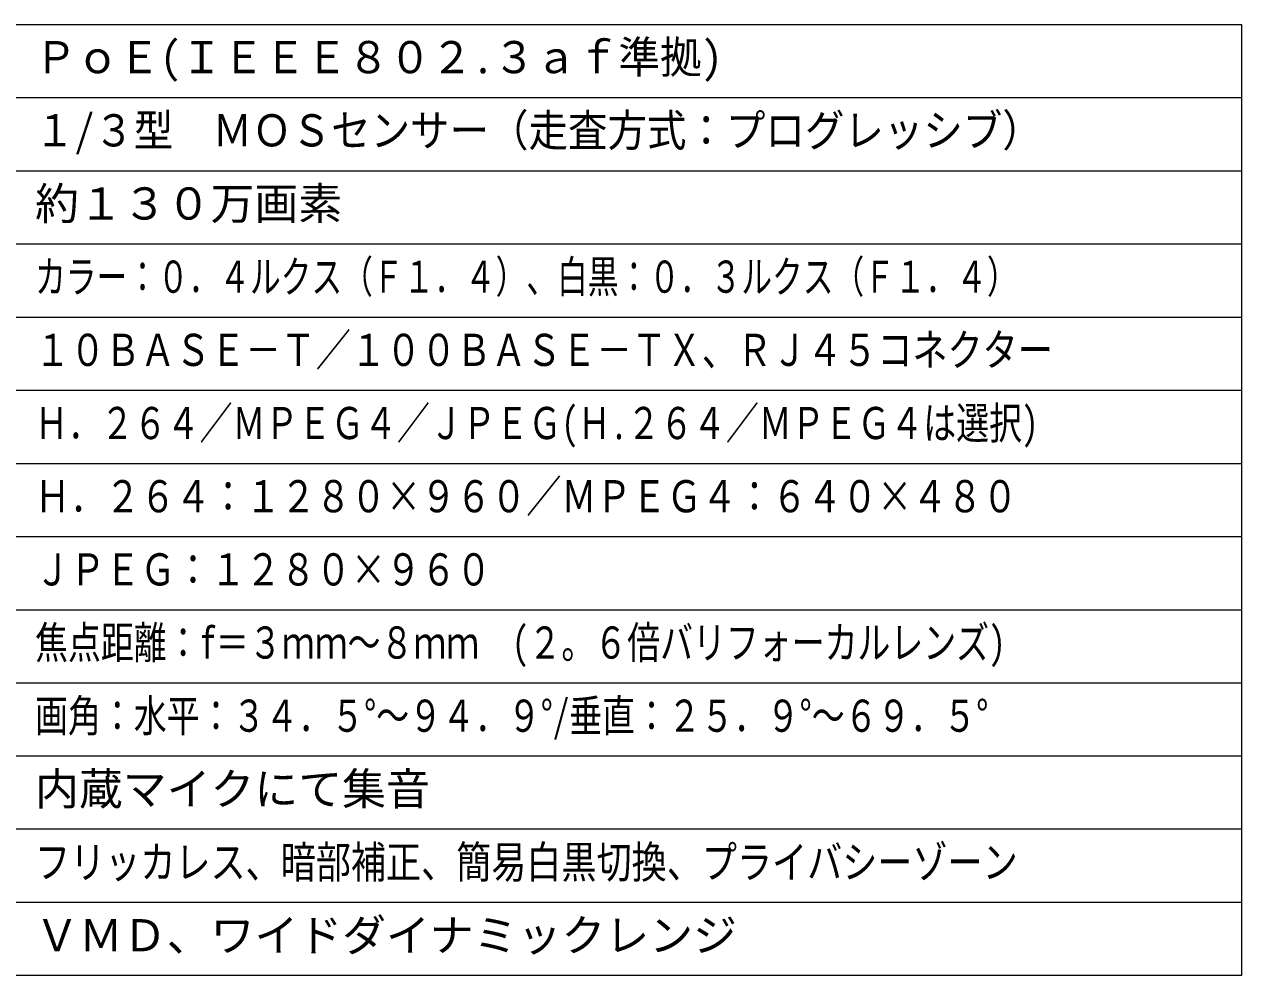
# Model space of a CAD drawing. Units: millimetres, scale not verified. Extents: x -63 to 62, y -56 to 57.
# Drawn here: x -20.7 to 62.5, y -56.4 to 8.6 of the extents above; entities that cross this region are included whole.
import ezdxf
from ezdxf.enums import TextEntityAlignment as Align

# ---------------------------------------------------------------- set-up
doc = ezdxf.new("R2010")
doc.units = ezdxf.units.MM
doc.header["$LTSCALE"] = 0.1
doc.layers.add('0-1_WAKU', color=1, linetype='Continuous', lineweight=18)
doc.layers.add('0-2_MOJI1', color=7, linetype='Continuous')
doc.styles.add('ＭＳ ゴシック', font='')
doc.styles.get('ＭＳ ゴシック').set_extended_font_data('MS Gothic')

msp = doc.modelspace()

# ---------------------------------------------------------------- linework, layer by layer
at = {"layer": '0-1_WAKU', "color": 4}
for p, q in [((-62.5001, 8.628), (62.4999, 8.628)), ((62.4999, 8.628), (62.4999, -56.372)), ((62.4999, -56.372), (-62.5001, -56.372))]:
    msp.add_line(p, q, dxfattribs=at)
at = {"layer": '0-1_WAKU'}
for p, q in [((-62.5001, 3.628), (62.4999, 3.628)), ((-62.5001, -1.372), (62.4999, -1.372)), ((-62.5001, -6.372), (62.4999, -6.372)), ((-62.5001, -11.372), (62.4999, -11.372)), ((-62.5001, -16.372), (62.4999, -16.372)), ((-62.5001, -21.372), (62.4999, -21.372)), ((-62.5001, -26.372), (62.4999, -26.372)), ((-62.5001, -31.372), (62.4999, -31.372)), ((-62.5001, -36.372), (62.4999, -36.372)), ((62.4999, -41.372), (-62.5001, -41.372)), ((62.4999, -46.372), (-62.5001, -46.372)), ((62.4999, -51.372), (-62.5001, -51.372))]:
    msp.add_line(p, q, dxfattribs=at)

# ---------------------------------------------------------------- texts
at = {"layer": '0-2_MOJI1', "style": 'ＭＳ ゴシック'}
for s, width, p in [('ＰｏＥ(ＩＥＥＥ８０２.３ａｆ準拠)', 0.95, (-20.0001, 4.628)), ('１/３型\u3000ＭＯＳセンサー（走査方式：プログレッシブ） ', 0.9, (-20.0001, -0.372)), ('カラー：０．４ルクス（Ｆ１．４）、白黒：０．３ルクス（Ｆ１．４）', 0.7, (-20.0001, -10.372)), ('１０ＢＡＳＥ－Ｔ／１００ＢＡＳＥ－ＴＸ、ＲＪ４５コネクター', 0.8, (-20.0001, -15.372)), ('Ｈ．２６４／ＭＰＥＧ４／ＪＰＥＧ(Ｈ.２６４／ＭＰＥＧ４は選択)    ', 0.75, (-20.0001, -20.372)), ('Ｈ．２６４：１２８０×９６０／ＭＰＥＧ４：６４０×４８０', 0.8, (-20.0001, -25.372)), ('ＪＰＥＧ：１２８０×９６０', 0.8, (-20.0001, -30.372)), ('焦点距離：f＝３ｍｍ～８ｍｍ\u3000(２。６倍バリフォーカルレンズ)', 0.75, (-20.0001, -35.372)), ('画角：水平：３４．５°～９４．９°/垂直：２５．９°～６９．５°', 0.75, (-20.0001, -40.372)), ('フリッカレス、暗部補正、簡易白黒切換、プライバシーゾーン', 0.8, (-20.0001, -50.372))]:
    msp.add_text(s, height=2.199, dxfattribs=dict(at, width=width)).set_placement(p, align=Align.BOTTOM_LEFT)
for s, p in [('約１３０万画素', (-20.0001, -5.372)), ('内蔵マイクにて集音', (-20.0001, -45.372)), ('ＶＭＤ、ワイドダイナミックレンジ', (-20.0001, -55.372))]:
    msp.add_text(s, height=2.199, dxfattribs=at).set_placement(p, align=Align.BOTTOM_LEFT)

doc.saveas('drawing.dxf')
